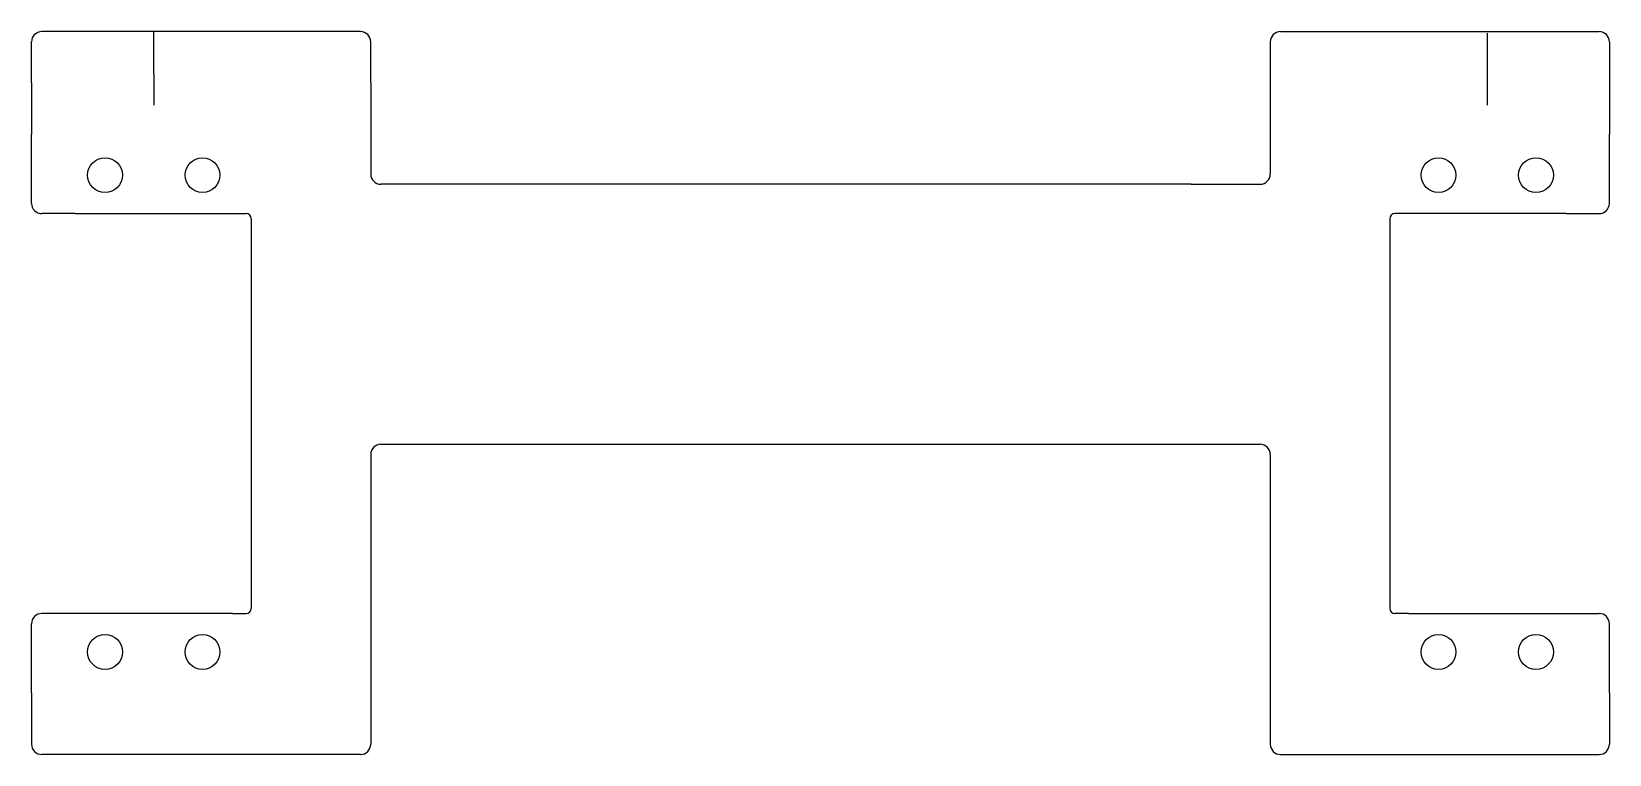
# Model space of a CAD drawing. Header units: millimetres. Extents: x -30 to 124, y -4 to 67.
import ezdxf

# ---------------------------------------------------------------- set-up
doc = ezdxf.new("R2010")
doc.units = ezdxf.units.MM
doc.layers.add('cutting', color=5, linetype='Continuous')

msp = doc.modelspace()

# ---------------------------------------------------------------- linework, layer by layer
at = {"layer": 'cutting'}
for p, q in [((1.86, 66.59), (-29.21, 66.59)), ((-18.29, 62.43), (-18.29, 66.59)), ((91.56, 66.59), (122.62, 66.59)), ((111.71, 66.43), (111.71, 59.43)), ((-30.21, 61.59), (-30.21, 65.59)), ((2.86, 61.59), (2.86, 65.59)), ((90.56, 65.59), (90.56, 56.59)), ((123.62, 65.59), (123.62, 56.59)), ((-30.21, 61.59), (-30.21, 56.59)), ((-18.29, 62.43), (-18.29, 59.43)), ((2.86, 61.59), (2.86, 56.59)), ((-30.21, 49.84), (-30.21, 56.59)), ((2.86, 56.59), (2.86, 52.7)), ((90.56, 56.59), (90.56, 52.7)), ((123.62, 49.84), (123.62, 56.59)), ((82.86, 51.7), (3.86, 51.7)), ((82.86, 51.7), (89.56, 51.7)), ((-25.97, 48.84), (-29.21, 48.84)), ((-25.97, 48.84), (-10.61, 48.84)), ((-10.61, 48.84), (-9.29, 48.84)), ((-8.79, 48.34), (-8.79, 10.34)), ((102.21, 48.34), (102.21, 10.34)), ((104.03, 48.84), (102.71, 48.84)), ((119.39, 48.84), (104.03, 48.84)), ((119.39, 48.84), (122.62, 48.84)), ((3.86, 26.34), (82.86, 26.34)), ((82.86, 26.34), (89.56, 26.34)), ((2.86, 25.34), (2.86, 2.09)), ((90.56, 25.34), (90.56, 2.09)), ((-25.97, 9.84), (-29.21, 9.84)), ((-10.61, 9.84), (-25.97, 9.84)), ((-10.61, 9.84), (-9.29, 9.84)), ((104.03, 9.84), (102.71, 9.84)), ((104.03, 9.84), (119.39, 9.84)), ((119.39, 9.84), (122.62, 9.84)), ((-30.21, 2.09), (-30.21, 8.84)), ((123.62, 2.09), (123.62, 8.84)), ((-30.21, 2.09), (-30.21, -2.91)), ((2.86, 2.09), (2.86, -2.91)), ((90.56, 2.09), (90.56, -2.91)), ((123.62, 2.09), (123.62, -2.91)), ((1.86, -3.91), (-29.21, -3.91)), ((91.56, -3.91), (122.62, -3.91))]:
    msp.add_line(p, q, dxfattribs=at)
for centre in [(-23.04, 52.59), (-13.54, 52.59), (106.96, 52.59), (116.46, 52.59), (-23.04, 6.09), (-13.54, 6.09), (106.96, 6.09), (116.46, 6.09)]:
    msp.add_circle(centre, 1.7, dxfattribs=at)
for centre, radius, start, end in [((-29.21, 65.59), 1, 90, 180), ((1.86, 65.59), 1, 0, 90), ((91.56, 65.59), 1, 90, 180), ((122.62, 65.59), 1, 0, 90), ((3.86, 52.7), 1, 180, 270), ((89.56, 52.7), 1, 270, 0), ((-29.21, 49.84), 1, 180, 270), ((122.62, 49.84), 1, 270, 0), ((-9.29, 48.34), 0.5, 0, 90), ((102.71, 48.34), 0.5, 90, 180), ((3.86, 25.34), 1, 90, 180), ((89.56, 25.34), 1, 0, 90), ((-29.21, 8.84), 1, 90, 180), ((-9.29, 10.34), 0.5, 270, 0), ((102.71, 10.34), 0.5, 180, 270), ((122.62, 8.84), 1, 0, 90), ((-29.21, -2.91), 1, 180, 270), ((1.86, -2.91), 1, 270, 0), ((91.56, -2.91), 1, 180, 270), ((122.62, -2.91), 1, 270, 0)]:
    msp.add_arc(centre, radius, start, end, dxfattribs=at)

doc.saveas('drawing.dxf')
